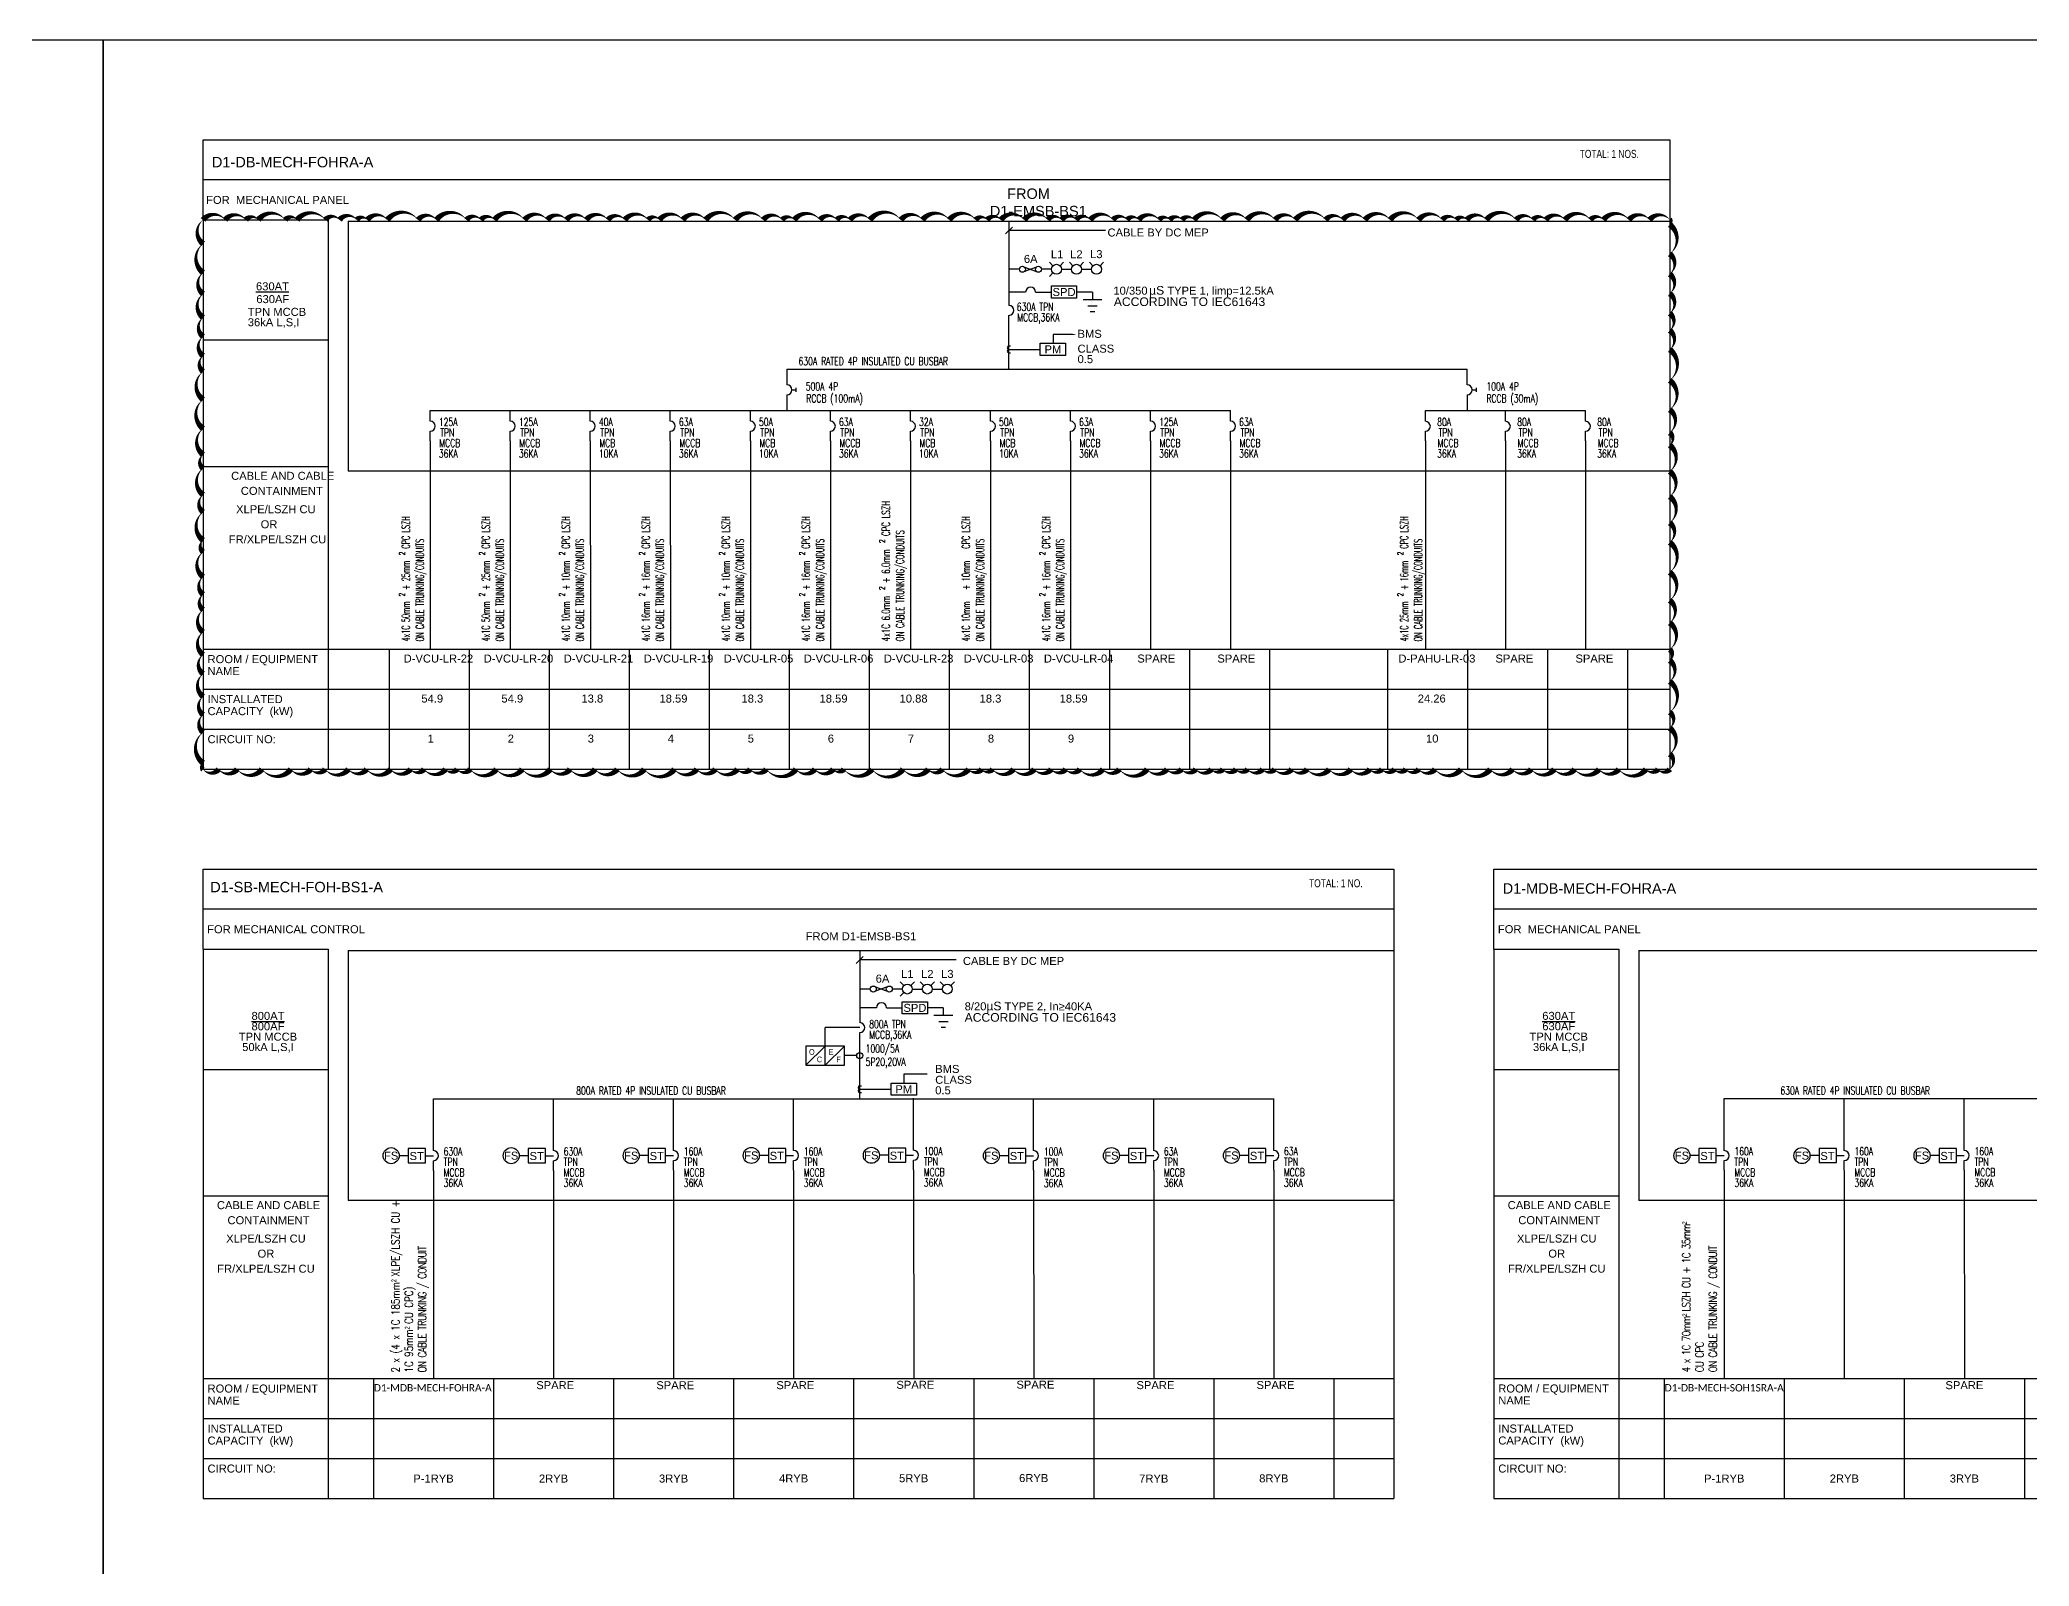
# Model space of a CAD drawing. Header units: inches. Extents: x 155818 to 1515405, y 4999 to 215277.
# Drawn here: x 259511 to 309228, y 177140 to 215277 of the extents above; entities that cross this region are included whole.
import ezdxf
from ezdxf.enums import TextEntityAlignment as Align

# ---------------------------------------------------------------- set-up
doc = ezdxf.new("R2010")
doc.units = ezdxf.units.IN
doc.header["$MEASUREMENT"] = 0
for name, color, linetype in [('-ME-E-Sch DB', 7, 'Continuous'), ('-ME-E-Sch DB_Tx', 7, 'Continuous'), ('E-_ELEC----_E-', 7, 'Continuous'), ('E_ELEC----_E-', 7, 'Continuous')]:
    doc.layers.add(name, color=color, linetype=linetype)
doc.layers.add('20260508 动力修改', color=6, linetype='Continuous', plot=False)
doc.styles.add('-ME-Romans', font='romans.shx', dxfattribs={"width": 0.7})
doc.styles.add('-ME_Romans', font='romans.shx', dxfattribs={"width": 0.8})
doc.styles.add('arial', font='arial.ttf')
doc.styles.add('EL-STY2_7.5', font='ARIALN.TTF', dxfattribs={"height": 7.5})
doc.styles.add('MtXpl_Arial', font='arial.ttf')
doc.styles.get("Standard").update_dxf_attribs({"font": 'arial.ttf'})
doc.dimstyles.get("Standard").update_dxf_attribs({"dimtxt": 0.18, "dimasz": 0.18, "dimexe": 0.18, "dimexo": 0.0625, "dimgap": 0.09, "dimtad": 0, "dimtih": 1, "dimtoh": 1, "dimdec": 4, "dimzin": 0, "dimdsep": 46, "dimtxsty": 'Standard', "dimcen": 0.09, "dimadec": 0, "dimazin": 0, "dimtfac": 1, "dimtdec": 4, "dimtofl": 0, "dimtmove": 0, "dimatfit": 3, "dimfxl": 1, "dimtolj": 1, "dimtzin": 0, "dimarcsym": 0})

# ---------------------------------------------------------------- blocks, each defined once
blk = doc.blocks.new('ELEC0302')
at = {"layer": 'E_ELEC----_E-'}
blk.add_arc((0, 0), 250, 270, 90, dxfattribs=at)
blk = doc.blocks.new('COIL_1')
at = {"ltscale": 0.5}
for p, q in [((0, 2.5), (1.2, 2.5)), ((0, -2.5), (1.2, -2.5))]:
    blk.add_line(p, q, dxfattribs=at)
for centre in [(0, 1.3), (0, -1.3)]:
    blk.add_arc(centre, 1.26, 90, 270, dxfattribs=at)
blk = doc.blocks.new('ELEC0327')
for p, q in [((151, 57), (-151, -57)), ((-151, 57), (151, -57))]:
    blk.add_line(p, q)
for centre in [(-200, 0), (200, 0)]:
    blk.add_circle(centre, 75)

msp = doc.modelspace()

# ---------------------------------------------------------------- linework, layer by layer
at = {"layer": '-ME-E-Sch DB', "color": 6}
for p, q in [((263593, 212777), (300244, 212779)), ((263593, 210777), (263593, 212777)), ((300244, 212779), (300244, 197053)), ((300244, 211779), (263593, 211777)), ((263593, 210777), (266717, 210777)), ((263593, 210777), (263593, 197053)), ((266717, 210777), (266718, 197053)), ((267217, 210746), (300244, 210749)), ((267217, 210746), (267217, 204499)), ((283644, 210425), (283817, 210598)), ((283731, 210748), (283731, 208642)), ((286143, 210511), (283732, 210511)), ((283981, 209543), (283731, 209543)), ((284794, 209543), (284544, 209543)), ((284148, 208975), (283731, 208975)), ((284398, 208975), (284794, 208975)), ((284794, 209128), (285423, 209128)), ((284794, 208822), (284794, 209128)), ((285423, 208822), (284794, 208822)), ((285423, 209128), (285423, 208822)), ((285819, 208975), (285423, 208975)), ((285819, 208975), (285819, 208790)), ((283731, 207047), (283731, 208392)), ((285584, 208790), (286054, 208790)), ((285703, 208632), (285939, 208632)), ((285762, 208492), (285875, 208492)), ((263593, 207777), (266717, 207777)), ((283731, 207543), (284515, 207543)), ((284515, 207696), (285145, 207696)), ((284515, 207390), (284515, 207696)), ((285145, 207390), (284515, 207390)), ((285145, 207696), (285145, 207390)), ((278183, 207046), (295180, 207047)), ((278183, 207046), (278183, 206656)), ((295180, 206657), (295180, 207046)), ((278183, 206406), (278183, 206017)), ((295180, 206407), (295180, 206018)), ((269268, 206017), (289268, 206018)), ((269268, 205746), (269268, 206017)), ((271268, 205746), (271268, 206017)), ((273268, 205746), (273268, 206017)), ((275268, 205746), (275268, 206017)), ((277268, 205746), (277268, 206017)), ((279268, 205746), (279268, 206018)), ((281268, 205746), (281268, 206018)), ((283268, 205746), (283268, 206018)), ((285268, 205746), (285268, 206018)), ((287268, 205746), (287268, 206018)), ((289268, 205746), (289268, 206018)), ((294137, 206017), (298137, 206017)), ((294137, 205745), (294137, 206017)), ((296137, 205745), (296137, 206017)), ((298137, 205745), (298137, 206017)), ((269268, 205255), (269268, 205496)), ((271268, 205255), (271268, 205496)), ((273268, 205255), (273268, 205496)), ((275268, 205255), (275268, 205496)), ((277268, 205255), (277268, 205496)), ((279268, 205255), (279268, 205496)), ((281268, 205255), (281268, 205496)), ((283268, 205255), (283268, 205496)), ((285268, 205255), (285268, 205496)), ((287268, 205255), (287268, 205496)), ((289268, 205255), (289268, 205496)), ((294137, 205254), (294137, 205495)), ((296137, 205254), (296137, 205495)), ((298137, 205254), (298137, 205495)), ((269268, 205255), (269270, 200054)), ((271268, 205255), (271270, 200054)), ((273268, 205255), (273270, 200054)), ((275268, 205255), (275270, 200054)), ((277268, 205255), (277270, 200054)), ((279268, 205255), (279270, 200054)), ((281268, 205255), (281270, 200054)), ((283268, 205255), (283270, 200054)), ((285268, 205255), (285270, 200055)), ((287268, 205255), (287270, 200055)), ((289268, 205255), (289270, 200055)), ((294137, 205254), (294139, 200053)), ((296137, 205254), (296139, 200053)), ((298137, 205254), (298139, 200053)), ((263603, 204615), (266723, 204615)), ((300244, 204499), (267217, 204499)), ((263603, 200053), (300244, 200054)), ((268240, 200054), (268240, 197053)), ((270240, 200053), (270240, 197053)), ((272240, 200053), (272240, 197053)), ((274240, 200053), (274240, 197053)), ((276240, 200054), (276240, 197053)), ((278240, 200054), (278240, 197053)), ((280240, 200054), (280240, 197053)), ((282240, 200054), (282240, 197053)), ((284240, 200054), (284240, 197053)), ((286240, 200054), (286240, 197053)), ((288240, 200054), (288240, 197053)), ((290240, 200054), (290240, 197053)), ((293189, 200054), (293189, 197052)), ((295189, 200054), (295189, 197052)), ((297189, 200054), (297189, 197052)), ((299189, 200054), (299189, 197052)), ((263603, 199053), (300244, 199053)), ((263603, 198053), (300244, 198053)), ((263593, 197053), (300244, 197053)), ((263593, 192553), (266717, 192553)), ((263593, 192553), (263593, 178829)), ((266717, 192553), (266718, 178829)), ((267217, 192522), (293350, 192524)), ((267217, 192522), (267217, 186275)), ((280003, 192522), (280003, 190721)), ((295850, 192554), (298974, 192554)), ((295850, 192554), (295850, 178830)), ((298974, 192554), (298975, 178830)), ((299474, 192524), (324107, 192526)), ((299474, 192524), (299474, 186276)), ((279916, 192199), (280089, 192372)), ((282415, 192286), (280004, 192286)), ((280670, 191090), (281066, 191090)), ((282091, 191090), (281695, 191090)), ((282091, 191090), (282091, 190905)), ((280003, 190596), (279139, 190596)), ((279139, 190136), (279139, 190596)), ((280003, 188821), (280003, 190471)), ((281856, 190905), (282326, 190905)), ((281975, 190747), (282211, 190747)), ((282034, 190607), (282147, 190607)), ((263593, 189553), (266717, 189553)), ((295850, 189554), (298974, 189554)), ((269348, 188821), (290348, 188821)), ((301605, 188822), (322605, 188823)), ((269151, 187572), (268718, 187572)), ((268718, 187572), (268718, 187222)), ((269151, 187222), (269151, 187572)), ((272151, 187572), (271718, 187572)), ((271718, 187572), (271718, 187222)), ((272151, 187222), (272151, 187572)), ((275151, 187573), (274718, 187573)), ((274718, 187573), (274718, 187223)), ((275151, 187223), (275151, 187573)), ((278151, 187577), (277718, 187577)), ((277718, 187577), (277718, 187227)), ((278151, 187227), (278151, 187577)), ((281151, 187581), (280718, 187581)), ((280718, 187581), (280718, 187231)), ((281151, 187231), (281151, 187581)), ((284151, 187572), (283718, 187572)), ((283718, 187572), (283718, 187222)), ((284151, 187222), (284151, 187572)), ((287151, 187573), (286718, 187573)), ((286718, 187573), (286718, 187223)), ((287151, 187223), (287151, 187573)), ((290151, 187577), (289718, 187577)), ((289718, 187577), (289718, 187227)), ((290151, 187227), (290151, 187577)), ((301408, 187573), (300975, 187573)), ((300975, 187573), (300975, 187223)), ((301408, 187223), (301408, 187573)), ((304408, 187573), (303975, 187573)), ((303975, 187573), (303975, 187223)), ((304408, 187223), (304408, 187573)), ((307408, 187574), (306975, 187574)), ((306975, 187574), (306975, 187224)), ((307408, 187224), (307408, 187574)), ((268718, 187397), (268492, 187397)), ((268718, 187222), (269151, 187222)), ((269151, 187397), (269348, 187397)), ((269348, 187030), (269348, 187272)), ((269348, 187030), (269350, 181830)), ((271718, 187397), (271492, 187397)), ((271718, 187222), (272151, 187222)), ((272151, 187397), (272348, 187397)), ((272348, 187030), (272348, 187272)), ((272348, 187030), (272350, 181830)), ((274718, 187398), (274492, 187398)), ((274718, 187223), (275151, 187223)), ((275151, 187398), (275348, 187398)), ((275348, 187031), (275348, 187273)), ((275348, 187030), (275350, 181830)), ((277718, 187402), (277492, 187402)), ((277718, 187227), (278151, 187227)), ((278151, 187402), (278348, 187402)), ((278348, 187036), (278348, 187277)), ((278348, 187030), (278350, 181830)), ((280718, 187406), (280492, 187406)), ((280718, 187231), (281151, 187231)), ((281151, 187406), (281348, 187406)), ((281348, 187040), (281348, 187281)), ((281348, 187040), (281350, 181839)), ((283718, 187397), (283492, 187397)), ((283718, 187222), (284151, 187222)), ((284151, 187397), (284348, 187397)), ((284348, 187031), (284348, 187272)), ((284348, 187031), (284350, 181830)), ((286718, 187398), (286492, 187398)), ((286718, 187223), (287151, 187223)), ((287151, 187398), (287348, 187398)), ((287348, 187032), (287348, 187273)), ((287348, 187032), (287350, 181831)), ((289718, 187402), (289492, 187402)), ((289718, 187227), (290151, 187227)), ((290151, 187402), (290348, 187402)), ((290348, 187036), (290348, 187277)), ((290348, 187036), (290350, 181835)), ((300975, 187398), (300749, 187398)), ((300975, 187223), (301408, 187223)), ((301408, 187398), (301605, 187398)), ((301605, 187032), (301605, 187273)), ((301605, 187032), (301607, 181831)), ((303975, 187398), (303749, 187398)), ((303975, 187223), (304408, 187223)), ((304408, 187398), (304605, 187398)), ((304605, 187032), (304605, 187273)), ((304605, 187029), (304607, 181828)), ((306975, 187399), (306749, 187399)), ((306975, 187224), (307408, 187224)), ((307408, 187399), (307605, 187399)), ((307605, 187033), (307605, 187274)), ((307605, 187037), (307607, 181837)), ((263603, 186391), (266723, 186391)), ((293350, 186274), (267217, 186275)), ((295860, 186393), (298980, 186393)), ((324107, 186276), (299474, 186276)), ((263603, 181829), (293350, 181830)), ((267850, 181830), (267850, 178829)), ((270850, 181830), (270850, 178829)), ((273850, 181830), (273850, 178829)), ((276850, 181830), (276850, 178829)), ((279850, 181830), (279850, 178829)), ((282850, 181830), (282850, 178829)), ((285850, 181830), (285850, 178829)), ((288850, 181830), (288850, 178829)), ((291850, 181830), (291850, 178829)), ((295860, 181830), (324107, 181831)), ((300107, 181831), (300107, 178830)), ((303107, 181831), (303107, 178830)), ((306107, 181831), (306107, 178830)), ((309107, 181831), (309107, 178830)), ((263603, 180829), (293350, 180829)), ((295860, 180830), (324107, 180830)), ((263603, 179829), (293350, 179829)), ((295860, 179830), (324107, 179830)), ((263593, 178829), (293350, 178829)), ((295850, 178830), (324107, 178830))]:
    msp.add_line(p, q, dxfattribs=at)
for points in [[(285318, 207916), (284833, 207916), (284833, 207696)], [(263593, 192553), (263593, 194553), (293350, 194554), (293350, 178828)], [(295850, 192554), (295850, 194554), (324107, 194556), (324107, 178830)], [(293350, 193554), (263593, 193553)], [(324107, 193556), (295850, 193554)], [(280253, 191561), (280003, 191561)], [(281066, 191561), (280816, 191561)], [(280420, 191090), (280003, 191090)], [(280003, 189058), (280788, 189058)], [(269348, 187793), (269348, 188821)], [(272348, 187793), (272348, 188821)], [(275348, 187794), (275348, 188822)], [(278348, 187798), (278348, 188826)], [(281348, 187802), (281348, 188830)], [(284348, 187793), (284348, 188821)], [(287348, 187794), (287348, 188822)], [(290348, 187798), (290348, 188826)], [(301605, 187795), (301605, 188822)], [(304605, 187795), (304605, 188822)], [(307605, 187796), (307605, 188823)], [(269348, 187522), (269348, 187793)], [(272348, 187522), (272348, 187793)], [(275348, 187523), (275348, 187794)], [(278348, 187527), (278348, 187798)], [(281348, 187531), (281348, 187802)], [(284348, 187522), (284348, 187793)], [(287348, 187523), (287348, 187794)], [(290348, 187527), (290348, 187798)], [(301605, 187523), (301605, 187795)], [(304605, 187523), (304605, 187795)], [(307605, 187524), (307605, 187796)]]:
    msp.add_lwpolyline(points, dxfattribs=at)
for points in [[(281066, 191243), (281695, 191243), (281695, 190937), (281066, 190937)], [(280788, 189211), (281417, 189211), (281417, 188905), (280788, 188905)]]:
    msp.add_lwpolyline(points, close=True, dxfattribs=at)
for centre in [(268292, 187397), (271292, 187397), (274292, 187398), (277292, 187402), (280292, 187406), (283292, 187397), (286292, 187398), (289292, 187402), (300549, 187398), (303549, 187398), (306549, 187399)]:
    msp.add_circle(centre, 200, dxfattribs=at)
msp.add_solid([(285318, 207932), (285418, 207916), (285318, 207899)], dxfattribs=at)
for p, q in [((284419, 209600), (284118, 209487)), ((284118, 209600), (284419, 209487))]:
    msp.add_line(p, q)
at = {"ltscale": 0.5}
for p, q in [((283731, 207627), (283772, 207627)), ((283731, 207459), (283772, 207459))]:
    msp.add_line(p, q, dxfattribs=at)
at = {"color": 6}
msp.add_line((279619, 190136), (278659, 190136), dxfattribs=at)
for points in [[(279139, 190136), (278659, 189656)], [(278659, 190136), (278659, 189656), (279619, 189656)], [(279139, 189656), (279139, 190136)], [(279619, 190136), (279139, 189656)], [(279619, 189656), (279619, 190136)], [(279926, 189896), (279619, 189896)]]:
    msp.add_lwpolyline(points, dxfattribs=at)
for centre in [(284069, 209543), (284469, 209543)]:
    msp.add_circle(centre, 75)
msp.add_circle((280003, 189896), 76.8, dxfattribs=at)
at = {"ltscale": 0.5}
for centre in [(283731, 207585), (283731, 207501)]:
    msp.add_arc(centre, 42, 90, 270, dxfattribs=at)
at = {"layer": '20260508 动力修改'}
msp.add_lwpolyline([(263593, 197053, 0, 150, 0.498582), (263983, 197053, 0, 150, 0.498582), (264445, 197053, 0, 150, 0.498582), (265063, 197053, 0, 150, 0.498582), (265786, 197053, 0, 150, 0.498582), (266284, 197053, 0, 150, 0.498582), (266643, 197053, 0, 150, 0.498582), (267225, 197053, 0, 150, 0.498582), (267682, 197053, 0, 150, 0.498582), (268280, 197053, 0, 150, 0.498582), (268778, 197053, 0, 150, 0.498582), (269116, 197053, 0, 150, 0.498582), (269651, 197053, 0, 150, 0.498582), (269942, 197053, 0, 150, 0.498582), (270270, 197053, 0, 150, 0.498582), (270924, 197053, 0, 150, 0.498582), (271569, 197053, 0, 150, 0.498582), (272270, 197053, 0, 150, 0.498582), (272764, 197053, 0, 150, 0.498582), (273392, 197053, 0, 150, 0.498582), (273943, 197053, 0, 150, 0.498582), (274619, 197053, 0, 150, 0.498582), (275372, 197053, 0, 150, 0.498582), (275933, 197053, 0, 150, 0.498582), (276396, 197053, 0, 150, 0.498582), (276946, 197053, 0, 150, 0.498582), (277269, 197053, 0, 150, 0.498582), (277669, 197053, 0, 150, 0.498582), (278412, 197053, 0, 150, 0.498582), (278884, 197053, 0, 150, 0.498582), (279342, 197053, 0, 150, 0.498582), (279607, 197053, 0, 150, 0.498582), (280308, 197053, 0, 150, 0.498582), (281087, 197053, 0, 150, 0.498582), (281716, 197053, 0, 150, 0.498582), (282069, 197053, 0, 150, 0.498582), (282724, 197053, 0, 150, 0.498582), (283052, 197053, 0, 150, 0.498582), (283322, 197053, 0, 150, 0.498582), (283846, 197053, 0, 150, 0.498582), (284366, 197053, 0, 150, 0.498582), (284792, 197053, 0, 150, 0.498582), (285151, 197053, 0, 150, 0.498582), (285504, 197053, 0, 150, 0.498582), (286081, 197053, 0, 150, 0.498582), (286491, 197053, 0, 150, 0.498582), (287187, 197053, 0, 150, 0.498582), (287681, 197053, 0, 150, 0.498582), (288045, 197053, 0, 150, 0.498582), (288403, 197053, 0, 150, 0.498582), (288793, 197053, 0, 150, 0.498582), (289079, 197053, 0, 150, 0.498582), (289406, 197053, 0, 150, 0.498582), (289697, 197053, 0, 150, 0.498582), (290071, 197053, 0, 150, 0.498582), (290372, 197053, 0, 150, 0.498582), (290799, 197053, 0, 150, 0.498582), (291183, 197053, 0, 150, 0.498582), (291734, 197053, 0, 150, 0.498582), (292274, 197053, 0, 150, 0.498582), (292752, 197053, 0, 150, 0.498582), (293054, 197053, 0, 150, 0.498582), (293365, 197053, 0, 150, 0.498582), (293651, 197053, 0, 150, 0.498582), (293973, 197053, 0, 150, 0.498582), (294379, 197053, 0, 150, 0.498582), (295028, 197053, 0, 150, 0.498582), (295761, 197053, 0, 150, 0.498582), (296317, 197053, 0, 150, 0.498582), (296784, 197053, 0, 150, 0.498582), (297361, 197053, 0, 150, 0.498582), (297870, 197053, 0, 150, 0.498582), (298478, 197053, 0, 150, 0.498582), (298972, 197053, 0, 150, 0.498582), (299652, 197053, 0, 150, 0.498582), (299954, 197053, 0, 150, 0.498582), (300244, 197053, 0, 150, 0.498582), (300244, 197432, 0, 150, 0.498582), (300244, 198082, 0, 150, 0.498582), (300244, 198476, 0, 150, 0.498582), (300244, 199245, 0, 150, 0.498582), (300244, 199770, 0, 150, 0.498582), (300244, 200040, 0, 150, 0.498582), (300244, 200711, 0, 150, 0.498582), (300244, 201272, 0, 150, 0.498582), (300244, 201973, 0, 150, 0.498582), (300244, 202721, 0, 150, 0.498582), (300244, 203210, 0, 150, 0.498582), (300244, 203865, 0, 150, 0.498582), (300244, 204493, 0, 150, 0.498582), (300244, 205148, 0, 150, 0.498582), (300244, 205460, 0, 150, 0.498582), (300244, 206036, 0, 150, 0.498582), (300244, 206769, 0, 150, 0.498582), (300244, 207538, 0, 150, 0.498582), (300244, 208016, 0, 150, 0.498582), (300244, 208442, 0, 150, 0.498582), (300244, 208936, 0, 150, 0.498582), (300244, 209424, 0, 150, 0.498582), (300244, 209928, 0, 150, 0.498582), (300244, 210661, 0, 150, 0.498582), (300244, 210777, 0, 150, 0.498582), (299740, 210777, 0, 150, 0.498582), (299226, 210777, 0, 150, 0.498582), (298587, 210777, 0, 150, 0.498582), (298264, 210777, 0, 150, 0.498582), (297625, 210777, 0, 150, 0.498582), (297147, 210777, 0, 150, 0.498582), (296825, 210777, 0, 150, 0.498582), (296404, 210777, 0, 150, 0.498582), (295661, 210777, 0, 150, 0.498582), (295173, 210777, 0, 150, 0.498582), (294908, 210777, 0, 150, 0.498582), (294560, 210777, 0, 150, 0.498582), (293967, 210777, 0, 150, 0.498582), (293256, 210777, 0, 150, 0.498582), (292627, 210777, 0, 150, 0.498582), (292071, 210777, 0, 150, 0.498582), (291645, 210777, 0, 150, 0.498582), (290886, 210777, 0, 150, 0.498582), (290382, 210777, 0, 150, 0.498582), (289676, 210777, 0, 150, 0.498582), (289063, 210777, 0, 150, 0.498582), (288356, 210777, 0, 150, 0.498582), (288055, 210777, 0, 150, 0.498582), (287748, 210777, 0, 150, 0.498582), (287483, 210777, 0, 150, 0.498582), (286974, 210777, 0, 150, 0.498582), (286683, 210777, 0, 150, 0.498582), (286330, 210777, 0, 150, 0.498582), (285763, 210777, 0, 150, 0.498582), (285410, 210777, 0, 150, 0.498582), (285046, 210777, 0, 150, 0.498582), (284703, 210777, 0, 150, 0.498582), (284116, 210777, 0, 150, 0.498582), (283529, 210777, 0, 150, 0.498582), (283186, 210777, 0, 150, 0.498582), (282900, 210777, 0, 150, 0.498582), (282240, 210777, 0, 150, 0.498582), (281570, 210777, 0, 150, 0.498582), (281030, 210777, 0, 150, 0.498582), (280256, 210777, 0, 150, 0.498582), (279757, 210777, 0, 150, 0.498582), (279429, 210777, 0, 150, 0.498582), (279009, 210777, 0, 150, 0.498582), (278364, 210777, 0, 150, 0.498582), (278063, 210777, 0, 150, 0.498582), (277590, 210777, 0, 150, 0.498582), (276889, 210777, 0, 150, 0.498582), (276151, 210777, 0, 150, 0.498582), (275579, 210777, 0, 150, 0.498582), (274997, 210777, 0, 150, 0.498582), (274712, 210777, 0, 150, 0.498582), (274130, 210777, 0, 150, 0.498582), (273709, 210777, 0, 150, 0.498582), (273168, 210777, 0, 150, 0.498582), (272670, 210777, 0, 150, 0.498582), (272192, 210777, 0, 150, 0.498582), (271625, 210777, 0, 150, 0.498582), (270872, 210777, 0, 150, 0.498582), (270534, 210777, 0, 150, 0.498582), (270176, 210777, 0, 150, 0.498582), (269422, 210777, 0, 150, 0.498582), (268965, 210777, 0, 150, 0.498582), (268196, 210777, 0, 150, 0.498582), (267697, 210777, 0, 150, 0.498582), (267432, 210777, 0, 150, 0.498582), (267001, 210777, 0, 150, 0.498582), (266648, 210777, 0, 150, 0.498582), (265941, 210777, 0, 150, 0.498582), (265645, 210777, 0, 150, 0.498582), (264969, 210777, 0, 150, 0.498582), (264658, 210777, 0, 150, 0.498582), (264143, 210777, 0, 150, 0.498582), (263593, 210777, 0, 150, 0.498582), (263593, 210180, 0, 150, 0.498582), (263593, 209457, 0, 150, 0.498582), (263593, 208927, 0, 150, 0.498582), (263593, 208335, 0, 150, 0.498582), (263593, 207862, 0, 150, 0.498582), (263593, 207379, 0, 150, 0.498582), (263593, 206989, 0, 150, 0.498582), (263593, 206288, 0, 150, 0.498582), (263593, 205561, 0, 150, 0.498582), (263593, 204911, 0, 150, 0.498582), (263593, 204568, 0, 150, 0.498582), (263593, 203908, 0, 150, 0.498582), (263593, 203477, 0, 150, 0.498582), (263593, 202770, 0, 150, 0.498582), (263593, 202479, 0, 150, 0.498582), (263593, 201856, 0, 150, 0.498582), (263593, 201419, 0, 150, 0.498582), (263593, 201035, 0, 150, 0.498582), (263593, 200479, 0, 150, 0.498582), (263593, 199913, 0, 150, 0.498582), (263593, 199435, 0, 150, 0.498582), (263593, 198868, 0, 150, 0.498582), (263593, 198411, 0, 150, 0.498582), (263593, 197975, 0, 150, 0.498582), (263593, 197206, 0, 150, 0.498582)], format="xyseb", close=True, dxfattribs=at)
at = {"layer": 'Defpoints'}
for points in [[(155818, 215277), (261093, 215277), (261093, 134327), (155818, 134327)], [(261093, 215277), (366368, 215277), (366368, 134327), (261093, 134327)]]:
    msp.add_lwpolyline(points, close=True, dxfattribs=at)
at = {"layer": 'E-_ELEC----_E-', "color": 6}
for p, q in [((284830, 209632), (284742, 209720)), ((284830, 209455), (284742, 209367)), ((285007, 209632), (285095, 209720)), ((285044, 209543), (285294, 209543)), ((285330, 209632), (285242, 209720)), ((285507, 209632), (285595, 209720)), ((285544, 209543), (285794, 209543)), ((285830, 209632), (285742, 209720)), ((286007, 209632), (286095, 209720)), ((281102, 191650), (281014, 191738)), ((281102, 191473), (281014, 191385)), ((281279, 191650), (281367, 191738)), ((281316, 191561), (281566, 191561)), ((281602, 191650), (281514, 191738)), ((281779, 191650), (281867, 191738)), ((281816, 191561), (282066, 191561)), ((282102, 191650), (282014, 191738)), ((282279, 191650), (282367, 191738))]:
    msp.add_line(p, q, dxfattribs=at)
for centre in [(284919, 209543), (285419, 209543), (285919, 209543), (281191, 191561), (281691, 191561), (282191, 191561)]:
    msp.add_circle(centre, 125, dxfattribs=at)
at = {"layer": 'E_ELEC----_E-'}
for p, q in [((278308, 206531), (278408, 206531)), ((278408, 206581), (278408, 206481)), ((295305, 206532), (295405, 206532)), ((295405, 206582), (295405, 206482))]:
    msp.add_line(p, q, dxfattribs=at)
for centre, start, end in [((284273, 208975), 0, 180), ((283731, 208517), 270, 90), ((278183, 206531), 270, 90), ((295180, 206532), 270, 90), ((269268, 205621), 270, 90), ((271268, 205621), 270, 90), ((273268, 205621), 270, 90), ((275268, 205621), 270, 90), ((277268, 205621), 270, 90), ((279268, 205621), 270, 90), ((281268, 205621), 270, 90), ((283268, 205621), 270, 90), ((285268, 205621), 270, 90), ((287268, 205621), 270, 90), ((289268, 205621), 270, 90), ((294137, 205620), 270, 90), ((296137, 205620), 270, 90), ((298137, 205620), 270, 90)]:
    msp.add_arc(centre, 125, start, end, dxfattribs=at)

# ---------------------------------------------------------------- block references
at = {"layer": '-ME-E-Sch DB', "color": 6}
msp.add_blockref('ELEC0327', (280541, 191561), dxfattribs=at)
at = {"layer": '-ME-E-Sch DB', "color": 6, "xscale": 0.5, "yscale": 0.5, "zscale": 0.5, "rotation": 90}
msp.add_blockref('ELEC0302', (280545, 191090), dxfattribs=at)
at = {"layer": '-ME-E-Sch DB', "color": 6}
for name, p, xscale, yscale, zscale in [('ELEC0302', (280003, 190596), 0.5, 0.5, 0.5), ('COIL_1', (280003, 189058), 33.333333, 33.333333, 33.333333), ('ELEC0302', (269348, 187397), 0.5, 0.5, 0.5), ('ELEC0302', (272348, 187397), 0.5, 0.5, 0.5), ('ELEC0302', (275348, 187398), 0.5, 0.5, 0.5), ('ELEC0302', (278348, 187402), 0.5, 0.5, 0.5), ('ELEC0302', (281348, 187406), 0.5, 0.5, 0.5), ('ELEC0302', (284348, 187397), 0.5, 0.5, 0.5), ('ELEC0302', (287348, 187398), 0.5, 0.5, 0.5), ('ELEC0302', (290348, 187402), 0.5, 0.5, 0.5), ('ELEC0302', (301605, 187398), 0.5, 0.5, 0.5), ('ELEC0302', (304605, 187398), 0.5, 0.5, 0.5), ('ELEC0302', (307605, 187399), 0.5, 0.5, 0.5)]:
    msp.add_blockref(name, p, dxfattribs=dict(at, xscale=xscale, yscale=yscale, zscale=zscale))

# ---------------------------------------------------------------- texts
for s, p in [('CABLE BY DC MEP', (286194, 210363)), ('6A', (284104, 209702)), ('BMS', (285445, 207831)), ('0.5', (285445, 207198)), ('CLASS', (285445, 207461))]:
    msp.add_text(s, height=200, dxfattribs=at).set_placement(p)
for s, p in [('SPD', (285108, 208975)), ('PM', (284830, 207543)), ('SPD', (281381, 191090)), ('PM', (281102, 189058))]:
    msp.add_text(s, height=200, dxfattribs=at).set_placement(p, align=Align.MIDDLE_CENTER)
for s, height, style, p in [('ACCORDING TO IEC61643', 216.67, 'MtXpl_Arial', (286352, 208625)), ('10/350', 200, 'MtXpl_Arial', (286341, 208909)), ('µS', 216.7, 'MtXpl_Arial', (287234, 208909)), (' TYPE 1, limp=12.5kA', 200, 'MtXpl_Arial', (287610, 208909)), ('ST', 200, 'arial', (268751, 187289)), ('ST', 200, 'arial', (271751, 187289)), ('ST', 200, 'arial', (274751, 187290)), ('ST', 200, 'arial', (277751, 187294)), ('ST', 200, 'arial', (280751, 187298)), ('ST', 200, 'arial', (283751, 187289)), ('ST', 200, 'arial', (286751, 187290)), ('ST', 200, 'arial', (289751, 187294)), ('ST', 200, 'arial', (301008, 187290)), ('ST', 200, 'arial', (304008, 187290)), ('ST', 200, 'arial', (307008, 187291))]:
    msp.add_text(s, height=height, dxfattribs=dict(at, style=style)).set_placement(p)
at = {"layer": '-ME-E-Sch DB', "color": 6, "style": '-ME-Romans', "width": 0.7}
for s, p in [('630A RATED 4P INSULATED CU BUSBAR', (278471, 207146)), ('500A 4P', (278653, 206517)), ('RCCB (100mA)', (278666, 206216)), ('RCCB (30mA)', (295663, 206216)), ('100A 4P', (295663, 206517))]:
    msp.add_text(s, height=200, dxfattribs=at).set_placement(p)
at = {"layer": '-ME-E-Sch DB', "color": 6, "style": 'arial'}
for p in [(268292, 187397), (271292, 187397), (274292, 187398), (277292, 187402), (280292, 187406), (283292, 187397), (286292, 187398), (289292, 187402), (300549, 187398), (303549, 187398), (306549, 187399)]:
    msp.add_text('FS', height=200, dxfattribs=at).set_placement(p, align=Align.MIDDLE)
at = {"layer": '-ME-E-Sch DB', "color": 6, "char_height": 200, "attachment_point": 1, "line_spacing_factor": 0.789273}
for s, insert, width in [('6A', (280401, 191920), 921.41), ('BMS', (281888, 189664), 737.13), ('CLASS 0.5', (281888, 189393), 737.13)]:
    msp.add_mtext(s, dxfattribs=dict(at, insert=insert, width=width))
at = {"layer": '-ME-E-Sch DB', "color": 6, "insert": (282580, 192362), "char_height": 200, "width": 8064.47, "attachment_point": 1}
msp.add_mtext('CABLE BY DC MEP', dxfattribs=at)
at = {"layer": '-ME-E-Sch DB', "color": 6, "char_height": 200, "width": 6030.79, "attachment_point": 1, "line_spacing_factor": 0.789273, "style": '-ME-Romans'}
for s, insert in [('{\\W1;\\fArial|b0|i0|c0|p34;8/20\\H1.08333x;µS\\H0.92308x; TYPE 2, In≥40KA \\P\\H1.08333x;ACCORDING TO IEC61643}', (282624, 191245)), ('800A RATED 4P INSULATED CU BUSBAR', (272916, 189122)), ('630A RATED 4P INSULATED CU BUSBAR', (303010, 189123))]:
    msp.add_mtext(s, dxfattribs=dict(at, insert=insert))
at = {"layer": '-ME-E-Sch DB_Tx', "color": 6}
for s, height, p in [('D1-DB-MECH-FOHRA-A', 260, (263812, 212091)), ('FOR  MECHANICAL PANEL', 200, (263668, 211176)), ('FROM', 260, (283685, 211302)), ('D1-EMSB-BS1', 260, (283253, 210868)), ('%%U630AT', 200, (264914, 209018)), ('630AF', 200, (264922, 208698)), ('TPN MCCB', 200, (264709, 208379)), ('36kA L,S,I', 200, (264709, 208120)), ('CABLE AND CABLE', 200, (264293, 204283)), ('CONTAINMENT', 200, (264535, 203907)), ('XLPE/LSZH CU', 200, (264417, 203448)), ('FR/XLPE/LSZH CU', 200, (264234, 202696)), ('OR', 200, (265030, 203072)), ('D-VCU-LR-22', 200, (268604, 199718)), ('D-VCU-LR-20', 200, (270604, 199718)), ('D-VCU-LR-21', 200, (272604, 199718)), ('D-VCU-LR-19', 200, (274604, 199718)), ('D-VCU-LR-05', 200, (276604, 199718)), ('D-VCU-LR-06', 200, (278604, 199718)), ('D-VCU-LR-23', 200, (280604, 199718)), ('D-VCU-LR-03', 200, (282604, 199718)), ('D-VCU-LR-04', 200, (284604, 199718)), ('SPARE', 200, (286939, 199718)), ('SPARE', 200, (288939, 199718)), ('D-PAHU-LR-03', 200, (293463, 199718)), ('SPARE', 200, (295888, 199718)), ('SPARE', 200, (297888, 199718)), ('54.9', 200, (269047, 198718)), ('54.9', 200, (271047, 198718)), ('13.8', 200, (273047, 198718)), ('18.59', 200, (274998, 198718)), ('18.3', 200, (277047, 198718)), ('18.59', 200, (278998, 198718)), ('10.88', 200, (280998, 198718)), ('18.3', 200, (282998, 198718)), ('18.59', 200, (284998, 198718)), ('24.26', 200, (293947, 198718)), ('1', 200, (269204, 197718)), ('2', 200, (271204, 197718)), ('3', 200, (273204, 197718)), ('4', 200, (275204, 197718)), ('5', 200, (277204, 197718)), ('6', 200, (279204, 197718)), ('7', 200, (281204, 197718)), ('8', 200, (283204, 197718)), ('9', 200, (285204, 197718)), ('10', 200, (294153, 197718)), ('D1-SB-MECH-FOH-BS1-A', 260, (263770, 193978)), ('D1-MDB-MECH-FOHRA-A', 260, (296069, 193943))]:
    msp.add_text(s, height=height, dxfattribs=at).set_placement(p)
at = {"layer": '-ME-E-Sch DB_Tx', "color": 6, "width": 0.75}
for s, p in [('TOTAL: 1 NOS.', (297995, 212427)), ('TOTAL: 1 NO.', (291231, 194203))]:
    msp.add_text(s, height=200, dxfattribs=at).set_placement(p, align=Align.MIDDLE_LEFT)
at = {"layer": '-ME-E-Sch DB_Tx', "color": 6, "style": '-ME-Romans', "width": 0.7}
for s, p in [('630A TPN', (283927, 208505)), ('MCCB,36KA', (283940, 208242)), ('63A', (285483, 205628)), ('125A', (287483, 205628)), ('63A', (289483, 205628)), ('125A', (269483, 205628)), ('TPN', (269516, 205365)), ('125A', (271483, 205628)), ('TPN', (271516, 205365)), ('40A', (273483, 205628)), ('TPN', (273516, 205365)), ('63A', (275483, 205628)), ('TPN', (275516, 205365)), ('50A', (277483, 205628)), ('TPN', (277516, 205365)), ('63A', (279483, 205628)), ('TPN', (279516, 205365)), ('32A', (281483, 205628)), ('TPN', (281516, 205365)), ('50A', (283483, 205628)), ('TPN', (283516, 205365)), ('TPN', (285516, 205365)), ('TPN', (287516, 205365)), ('TPN', (289516, 205365)), ('80A', (294432, 205628)), ('TPN', (294465, 205365)), ('80A', (296432, 205628)), ('TPN', (296465, 205365)), ('80A', (298432, 205628)), ('TPN', (298465, 205365)), ('36KA', (269483, 204838)), ('MCCB', (269496, 205102)), ('36KA', (271483, 204838)), ('MCCB', (271496, 205102)), ('10KA', (273483, 204838)), ('MCB', (273496, 205102)), ('36KA', (275483, 204838)), ('MCCB', (275496, 205102)), ('10KA', (277483, 204839)), ('MCB', (277496, 205102)), ('36KA', (279483, 204839)), ('MCCB', (279496, 205102)), ('10KA', (281483, 204839)), ('MCB', (281496, 205102)), ('10KA', (283483, 204839)), ('MCB', (283496, 205102)), ('36KA', (285483, 204839)), ('MCCB', (285496, 205102)), ('36KA', (287483, 204839)), ('MCCB', (287496, 205102)), ('36KA', (289483, 204839)), ('MCCB', (289496, 205102)), ('36KA', (294432, 204838)), ('MCCB', (294445, 205102)), ('36KA', (296432, 204838)), ('MCCB', (296445, 205102)), ('36KA', (298432, 204838)), ('MCCB', (298445, 205102))]:
    msp.add_text(s, height=200, dxfattribs=at).set_placement(p)
at = {"layer": '-ME-E-Sch DB_Tx', "color": 6, "style": '-ME_Romans'}
for s, height, width, p in [(' CPC LSZH', 200, 0.6, (268757, 202478)), (' CPC LSZH', 200, 0.6, (270757, 202478)), (' CPC LSZH', 200, 0.6, (272757, 202478)), (' CPC LSZH', 200, 0.6, (274757, 202478)), (' CPC LSZH', 200, 0.6, (276757, 202478)), (' CPC LSZH', 200, 0.6, (278757, 202478)), (' CPC LSZH', 200, 0.65, (280757, 202788)), (' CPC LSZH', 200, 0.6, (282757, 202478)), (' CPC LSZH', 200, 0.6, (284757, 202478)), (' CPC LSZH', 200, 0.6, (293706, 202478)), ('ON CABLE TRUNKING/CONDUITS', 200, 0.65, (281109, 200245)), ('2', 140, 0.6, (268633, 202398)), ('ON CABLE TRUNKING/CONDUITS', 200, 0.6, (269109, 200245)), ('2', 140, 0.6, (270633, 202398)), ('ON CABLE TRUNKING/CONDUITS', 200, 0.6, (271109, 200245)), ('2', 140, 0.6, (272633, 202398)), ('ON CABLE TRUNKING/CONDUITS', 200, 0.6, (273109, 200245)), ('2', 140, 0.6, (274633, 202398)), ('ON CABLE TRUNKING/CONDUITS', 200, 0.6, (275109, 200245)), ('2', 140, 0.6, (276633, 202398)), ('ON CABLE TRUNKING/CONDUITS', 200, 0.6, (277109, 200245)), ('2', 140, 0.6, (278633, 202398)), ('ON CABLE TRUNKING/CONDUITS', 200, 0.6, (279109, 200245)), ('2', 140, 0.65, (280633, 202701)), (' + 6.0mm', 200, 0.65, (280757, 201612)), ('ON CABLE TRUNKING/CONDUITS', 200, 0.6, (283109, 200245)), ('2', 140, 0.6, (284633, 202398)), ('ON CABLE TRUNKING/CONDUITS', 200, 0.6, (285109, 200245)), ('2', 140, 0.6, (293582, 202398)), ('ON CABLE TRUNKING/CONDUITS', 200, 0.6, (294058, 200245)), (' + 25mm', 200, 0.6, (268757, 201450)), (' + 25mm', 200, 0.6, (270757, 201450)), (' + 10mm', 200, 0.6, (272757, 201450)), (' + 16mm', 200, 0.6, (274757, 201450)), (' + 10mm', 200, 0.6, (276757, 201450)), (' + 16mm', 200, 0.6, (278757, 201450)), (' + 10mm', 200, 0.6, (282757, 201450)), (' + 16mm', 200, 0.6, (284757, 201450)), (' + 16mm', 200, 0.6, (293706, 201450)), ('2', 140, 0.6, (268633, 201370)), ('2', 140, 0.6, (270633, 201370)), ('2', 140, 0.6, (272633, 201370)), ('2', 140, 0.6, (274633, 201370)), ('2', 140, 0.6, (276633, 201370)), ('2', 140, 0.6, (278633, 201370)), ('2', 140, 0.65, (280633, 201526)), ('4x1C 6.0mm', 200, 0.65, (280757, 200245)), ('2', 140, 0.6, (284633, 201370)), ('2', 140, 0.6, (293582, 201370)), ('4x1C 50mm', 200, 0.6, (268757, 200245)), ('4x1C 50mm', 200, 0.6, (270757, 200245)), ('4x1C 10mm', 200, 0.6, (272757, 200245)), ('4x1C 16mm', 200, 0.6, (274757, 200245)), ('4x1C 10mm', 200, 0.6, (276757, 200245)), ('4x1C 16mm', 200, 0.6, (278757, 200245)), ('4x1C 10mm', 200, 0.6, (282757, 200245)), ('4x1C 16mm', 200, 0.6, (284757, 200245)), ('4x1C 25mm', 200, 0.6, (293706, 200245))]:
    msp.add_text(s, height=height, rotation=90, dxfattribs=dict(at, width=width)).set_placement(p)
at = {"layer": '-ME-E-Sch DB_Tx', "color": 6}
for s, p in [('ROOM / EQUIPMENT ', (263703, 199803)), ('NAME', (263703, 199503)), ('INSTALLATED ', (263703, 198803)), ('CAPACITY  (kW)', (263703, 198503)), ('CIRCUIT NO:', (263703, 197803)), ('ROOM / EQUIPMENT ', (263703, 181579)), ('ROOM / EQUIPMENT ', (295960, 181580)), ('NAME', (263703, 181279)), ('NAME', (295960, 181280)), ('INSTALLATED ', (263703, 180579)), ('INSTALLATED ', (295960, 180580)), ('CAPACITY  (kW)', (263703, 180279)), ('CAPACITY  (kW)', (295960, 180280)), ('CIRCUIT NO:', (263703, 179579)), ('CIRCUIT NO:', (295960, 179580))]:
    msp.add_text(s, height=200, dxfattribs=at).set_placement(p, align=Align.MIDDLE_LEFT)
for s, p in [('P-1RYB', (269350, 179329)), ('2RYB', (272350, 179330)), ('3RYB', (275350, 179330)), ('4RYB', (278350, 179334)), ('5RYB', (281350, 179338)), ('6RYB', (284350, 179342)), ('7RYB', (287350, 179330)), ('8RYB', (290350, 179334)), ('P-1RYB', (301607, 179330)), ('2RYB', (304607, 179331)), ('3RYB', (307607, 179331))]:
    msp.add_text(s, height=200, dxfattribs=at).set_placement(p, align=Align.MIDDLE_CENTER)
at = {"layer": '-ME-E-Sch DB_Tx', "color": 6, "char_height": 200}
for s, insert, width, attachment_point in [('{\\C6;FOR MECHANICAL CONTROL}', (263693, 193053), 64987.82, 4), ('FROM D1-EMSB-BS1', (280033, 192877), 2898.88, 5), ('FOR  MECHANICAL PANEL', (295950, 193054), 64987.82, 4), ('{\\fCalibri|b0|i0|c0|p34;\\H0.91667x;\\C256;D1-MDB-MECH-FOHRA-A}', (267860, 181689), 1753.57, 1), ('SPARE', (271918, 181763), 1053.41, 1), ('SPARE', (274918, 181762), 1053.41, 1), ('SPARE', (277918, 181763), 1053.41, 1), ('SPARE', (280918, 181772), 1053.41, 1), ('SPARE', (283918, 181776), 1053.41, 1), ('SPARE', (286918, 181764), 1053.41, 1), ('SPARE', (289918, 181768), 1053.41, 1), ('{\\fCalibri|b0|i0|c0|p34;\\H0.91667x;\\C256;D1-DB-MECH-SOH1SRA-A}', (300117, 181689), 1753.57, 1), ('SPARE', (307135, 181763), 1053.41, 1)]:
    msp.add_mtext(s, dxfattribs=dict(at, insert=insert, width=width, attachment_point=attachment_point))
at = {"layer": '-ME-E-Sch DB_Tx', "color": 6, "char_height": 200, "width": 4377.18}
for s, insert, attachment_point, line_spacing_factor in [('\\pxsa0.78,qc;{\\L800AT\\P}800AF\\P\\ps*;TPN MCCB\\P50kA L,S,I ', (263025, 190989), 1, 0.778039), ('\\pxsa0.78,qc;{\\L630AT\\P}630AF\\P\\ps*;TPN MCCB\\P36kA L,S,I ', (295282, 190990), 1, 0.778039), ('\\pxqc;CABLE AND CABLE \\PCONTAINMENT', (265226, 185971), 5, 1.128527), ('\\pxqc;CABLE AND CABLE \\PCONTAINMENT', (297484, 185972), 5, 1.128527), ('\\pxqc;XLPE/LSZH CU\\POR\\PFR/XLPE/LSZH CU', (265163, 184948), 5, 1.128527), ('\\pxqc;XLPE/LSZH CU\\POR\\PFR/XLPE/LSZH CU', (297420, 184949), 5, 1.128527)]:
    msp.add_mtext(s, dxfattribs=dict(at, insert=insert, attachment_point=attachment_point, line_spacing_factor=line_spacing_factor))
at = {"layer": '-ME-E-Sch DB_Tx', "color": 6, "char_height": 200, "attachment_point": 1, "line_spacing_factor": 0.789273, "style": '-ME-Romans'}
for s, insert, width in [('800A TPN  MCCB,36KA', (280239, 190783), 1181.82), ('630A\\PTPN  MCCB\\P36KA', (269603, 187604), 460.71), ('630A\\PTPN  MCCB\\P36KA', (272603, 187604), 460.71), ('160A\\PTPN  MCCB\\P36KA', (275603, 187605), 460.71), ('160A\\PTPN  MCCB\\P36KA', (278603, 187604), 460.71), ('100A\\PTPN  MCCB\\P36KA', (281603, 187613), 460.71), ('100A\\PTPN  MCCB\\P36KA', (284603, 187600), 460.71), ('63A\\PTPN  MCCB\\P36KA', (287603, 187605), 460.71), ('63A\\PTPN  MCCB\\P36KA', (290603, 187609), 460.71), ('160A\\PTPN  MCCB\\P36KA', (301860, 187606), 460.71), ('160A\\PTPN  MCCB\\P36KA', (304860, 187606), 460.71), ('160A\\PTPN  MCCB\\P36KA', (307860, 187607), 460.71)]:
    msp.add_mtext(s, dxfattribs=dict(at, insert=insert, width=width))
at = {"layer": '-ME-E-Sch DB_Tx', "color": 6, "insert": (280149, 190174), "char_height": 200, "width": 1421.7, "attachment_point": 1, "style": '-ME-Romans'}
msp.add_mtext('\\A1;1000/5A\\P5P20,20VA', dxfattribs=at)
at = {"layer": '-ME-E-Sch DB_Tx', "color": 6, "char_height": 200, "attachment_point": 1, "rotation": 90, "style": '-ME_Romans'}
for s, insert, width in [('\\A1;2 x (4 x 1C 185mm{\\fArial|b0|i0|c134|p32;² \\Fromans.shx|c0;XLPE/LSZH }CU + 1C 95mm{\\fArial|b0|i0|c134|p32;² \\Fromans.shx|c0;CU CPC)\\P\\T0.9;\\Fromans,GBCBIG|c0;ON CABLE TRUNKING / CONDUIT}', (268300, 181980), 4294.97), ('\\A1;{\\T0.9;\\Fromans|c0;4 x 1C 70mm\\fArial|b0|i0|c134|p32;² \\Fromans|c0;LSZH CU + 1C \\Fromans|c0;35mm\\fArial|b0|i0|c134|p32;² \\Fromans|c0;CU CPC\\P\\Fromans|c0;ON CABLE TRUNKING / CONDUIT}', (300557, 181983), 3762.89)]:
    msp.add_mtext(s, dxfattribs=dict(at, insert=insert, width=width))
at = {"color": 6, "char_height": 144, "width": 438.73, "attachment_point": 5, "style": 'EL-STY2_7.5'}
for s, insert in [('O', (278806, 189988)), ('E', (279286, 189988)), ('C', (278995, 189800)), ('F', (279475, 189800))]:
    msp.add_mtext(s, dxfattribs=dict(at, insert=insert))
at = {"layer": 'E-_ELEC----_E-', "color": 6, "ltscale": 10, "style": 'arial'}
for s, p in [('L1', (284779, 209818)), ('L2', (285260, 209818)), ('L3', (285759, 209822))]:
    msp.add_text(s, height=200, dxfattribs=at).set_placement(p)
at = {"layer": 'E-_ELEC----_E-', "color": 6, "ltscale": 10, "char_height": 200, "width": 200, "attachment_point": 8, "style": 'arial'}
for s, insert in [('\\pxqc;L1', (281191, 191836)), ('\\pxqc;L2', (281691, 191836)), ('\\pxqc;L3', (282191, 191836))]:
    msp.add_mtext(s, dxfattribs=dict(at, insert=insert))

# ---------------------------------------------------------------- leaders
at = {"layer": '-ME-E-Sch DB', "color": 6}
msp.add_leader([(281690, 189431), (281105, 189431), (281105, 189211)], dimstyle='Standard', dxfattribs=at)

doc.saveas('drawing.dxf')
